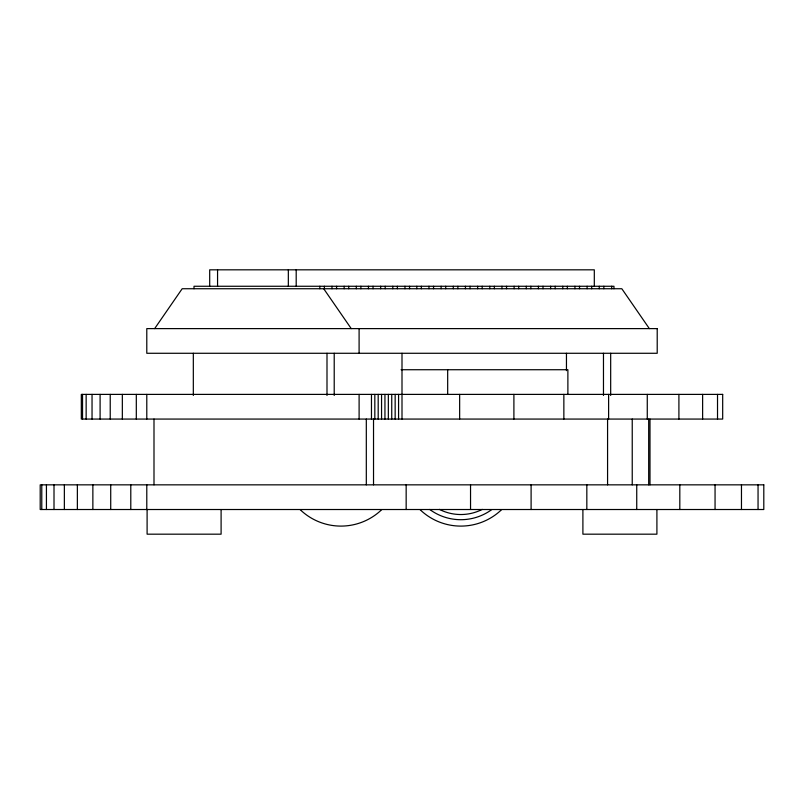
<?xml version="1.0" encoding="UTF-8"?>
<svg xmlns="http://www.w3.org/2000/svg" width="804" height="804" viewBox="0 0 804 804"><rect width="100%" height="100%" fill="white"/><g stroke="black" fill="none" stroke-linecap="round" stroke-linejoin="round"><path stroke-width="1.21" d="M154.649 328.615L182.176 288.736L621.824 288.736L649.351 328.615M401.065 369.729L567.885 369.729L567.885 394.392M323.71 288.736L351.237 328.615M758.051 484.842L758.051 509.515M741.469 484.842L741.469 509.515M717.52 394.392L717.52 419.065M715.057 484.842L715.057 509.515M702.626 394.392L702.626 419.065M679.812 484.842L679.812 509.515M678.908 394.392L678.908 419.065M656.908 509.515L656.908 534.178L582.9 534.178L582.9 509.515M649.994 419.065L649.994 484.842M648.687 419.065L648.687 484.842M647.27 394.392L647.27 419.065M636.738 484.842L636.738 509.515M632.235 419.065L632.235 484.842M613.965 288.736L613.965 286.264L194.005 286.264L194.005 288.736M611.673 286.264L611.673 288.736M610.678 353.278L610.678 395.478M608.618 394.392L608.618 419.065M607.573 419.065L607.573 484.842M603.834 286.264L603.834 288.736M603.472 353.278L603.472 395.478M599.271 286.264L599.271 288.736M594.307 286.264L594.307 269.822L209.693 269.822L209.693 286.264M591.674 286.264L591.674 288.736M587.111 286.264L587.111 288.736M586.83 484.842L586.83 509.515M579.513 286.264L579.513 288.736M574.94 286.264L574.94 288.736M567.343 286.264L567.343 288.736M566.458 353.278L566.458 370.654M563.855 394.392L563.855 419.065M562.78 286.264L562.78 288.736M555.182 286.264L555.182 288.736M550.609 286.264L550.609 288.736M543.012 286.264L543.012 288.736M538.449 286.264L538.449 288.736M531.102 484.842L531.102 509.515M530.851 286.264L530.851 288.736M526.278 286.264L526.278 288.736M518.691 286.264L518.691 288.736M514.118 286.264L514.118 288.736M513.897 394.392L513.897 419.065M506.52 286.264L506.52 288.736M501.957 286.264L501.957 288.736M494.359 286.264L494.359 288.736M489.787 286.264L489.787 288.736M482.189 286.264L482.189 288.736M477.626 286.264L477.626 288.736M470.541 484.842L470.541 509.515M470.028 286.264L470.028 288.736M465.456 286.264L465.456 288.736M459.647 394.392L459.647 419.065M457.858 286.264L457.858 288.736M453.295 286.264L453.295 288.736M447.677 369.729L447.677 394.392M445.697 286.264L445.697 288.736M441.125 286.264L441.125 288.736M433.537 286.264L433.537 288.736M428.964 286.264L428.964 288.736M421.366 286.264L421.366 288.736M416.804 286.264L416.804 288.736M409.537 286.264L409.537 288.736M406.161 484.842L406.161 509.515M404.975 286.264L404.975 288.736M402 353.278L402 419.065M398.573 394.392L398.573 419.065M397.377 286.264L397.377 288.736M395.156 394.392L395.156 419.065M392.804 286.264L392.804 288.736M391.739 394.392L391.739 419.065M388.342 394.392L388.342 419.065M385.206 286.264L385.206 288.736M384.945 394.392L384.945 419.065M381.558 394.392L381.558 419.065M380.644 286.264L380.644 288.736M378.192 394.392L378.192 419.065M374.825 394.392L374.825 419.065M373.528 419.065L373.528 484.842M373.046 286.264L373.046 288.736M371.468 394.392L371.468 419.065M368.473 286.264L368.473 288.736M366.312 419.065L366.312 484.842M360.885 286.264L360.885 288.736M359.097 328.615L359.097 353.278M359.107 394.392L359.107 419.065M356.313 286.264L356.313 288.736M348.715 286.264L348.715 288.736M344.152 286.264L344.152 288.736M336.554 286.264L336.554 288.736M334.213 353.278L334.213 395.478M331.982 286.264L331.982 288.736M326.997 353.278L326.997 395.478M324.384 286.264L324.384 288.736M319.821 286.264L319.821 288.736M296.194 269.822L296.194 286.264M288.334 269.822L288.334 286.264M221.1 509.515L221.1 534.178L147.102 534.178L147.102 509.515M217.562 269.822L217.562 286.264M193.322 353.278L193.322 395.478M153.996 419.065L153.996 484.842M146.79 394.392L146.79 419.065M146.79 484.842L146.79 509.515M136.308 394.392L136.308 419.065M130.791 484.842L130.791 509.515M122.339 394.392L122.339 419.065M110.721 484.842L110.721 509.515M110.228 394.392L110.228 419.065M100.098 394.392L100.098 419.065M92.862 484.842L92.862 509.515M92.038 394.392L92.038 419.065M86.149 394.392L86.149 419.065M82.541 394.392L82.541 419.065M77.365 484.842L77.365 509.515M64.36 484.842L64.36 509.515M54.009 484.842L54.009 509.515M46.431 484.842L46.431 509.515M41.778 484.842L41.778 509.515M381.639 509.716A58.742 58.742 0 0 1 300.244 509.716M501.525 509.716A58.742 58.742 0 0 1 420.13 509.716M491.435 509.816A52.34 52.34 0 0 1 429.708 509.445M482.259 509.384A47.175 47.175 0 0 1 439.406 509.384M657.21 328.615L146.79 328.615L146.79 353.278L657.21 353.278L657.21 328.615M722.685 394.392L81.315 394.392L81.315 419.065L722.685 419.065L722.685 394.392M763.8 484.842L40.2 484.842L40.2 509.515L763.8 509.515L763.8 484.842"/></g></svg>
